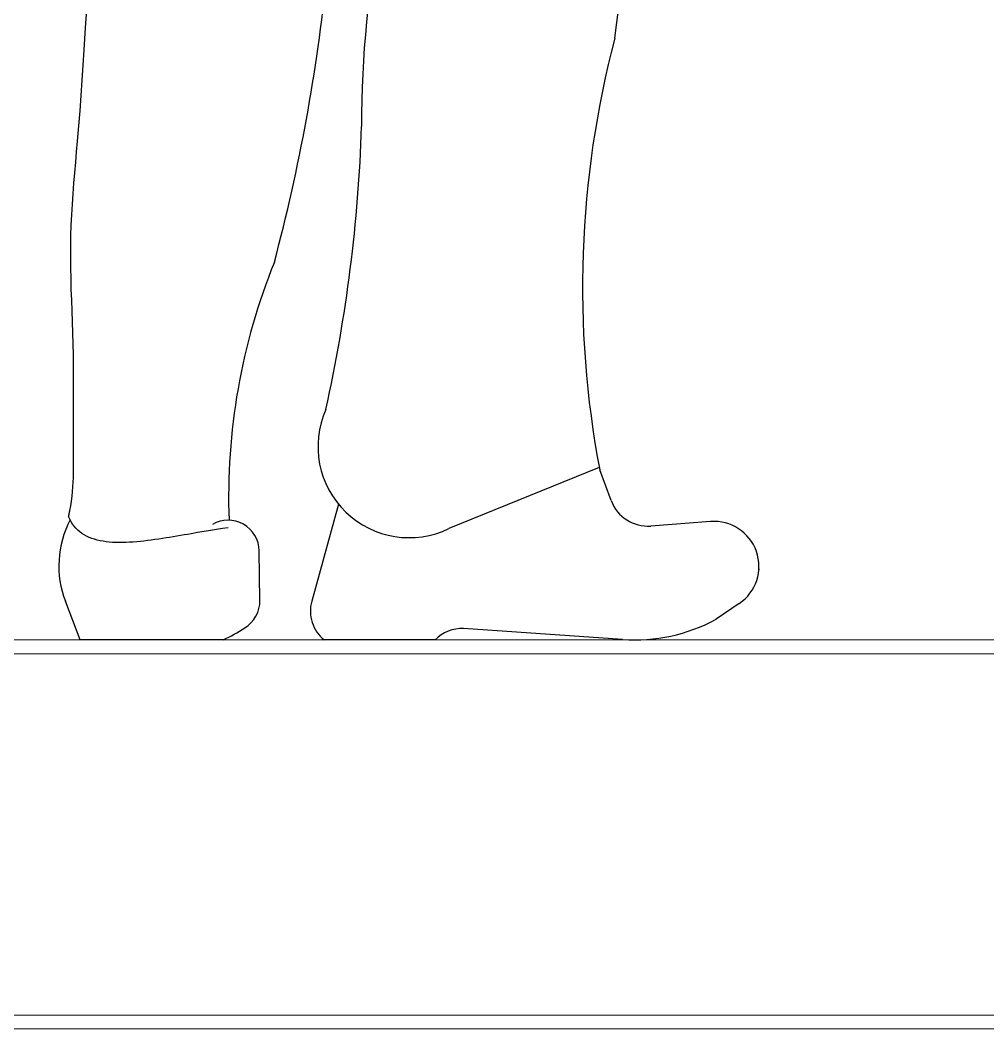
# Model space of a CAD drawing. Header units: metres. Extents: x 0 to 63075, y 0 to 44550.
# Drawn here: x 34975 to 35616, y 34196 to 34865 of the extents above; entities that cross this region are included whole.
import ezdxf

# ---------------------------------------------------------------- set-up
doc = ezdxf.new("R2010")
doc.units = ezdxf.units.M
doc.header["$LTSCALE"] = 75
doc.layers.add('AM_1', color=7, linetype='Continuous', lineweight=25)
doc.layers.add('SDM', color=7, linetype='Continuous')
doc.layers.add('SL1', color=8, linetype='Continuous')

# ---------------------------------------------------------------- blocks, each defined once
blk = doc.blocks.new('A$Cf33ee68d')
at = {"layer": 'SL1', "lineweight": 0}
for p, q in [((11947.03, 6250.89), (11255.53, 6250.89)), ((11947.03, 6241.79), (11255.53, 6241.79)), ((11947.03, 6001.99), (11255.53, 6001.99)), ((11947.03, 5992.89), (11255.53, 5992.89))]:
    blk.add_line(p, q, dxfattribs=at)
blk = doc.blocks.new('m1900KC2')
at = {"layer": 'SDM'}
for points in [[(-52.05, -1025.15), (-52, -1024.93), (-51.95, -1024.71), (-51.91, -1024.49), (-51.86, -1024.27), (-51.81, -1024.05), (-51.77, -1023.84), (-51.72, -1023.62), (-51.68, -1023.4), (-51.63, -1023.18), (-51.59, -1022.96), (-51.55, -1022.74), (-51.5, -1022.52), (-51.46, -1022.3), (-51.42, -1022.08), (-51.37, -1021.87), (-51.33, -1021.65), (-51.29, -1021.43), (-51.25, -1021.21), (-51.2, -1020.99), (-50.59, -1017.58), (-50.06, -1014.2), (-49.62, -1010.84), (-49.27, -1007.51), (-48.99, -1004.2), (-48.78, -1000.91), (-48.64, -997.63), (-48.54, -994.37), (-48.49, -991.11), (-48.49, -991.11), (-48.48, -980.61), (-48.55, -970.02), (-48.58, -959.3), (-48.55, -948.46), (-48.5, -937.55), (-48.49, -926.6), (-48.49, -926.6), (-48.54, -918.76), (-48.64, -910.95), (-48.81, -903.17), (-49.04, -895.42), (-49.3, -887.7), (-49.59, -880.02), (-49.87, -872.36), (-50.14, -864.72), (-50.35, -857.1), (-50.5, -849.48), (-50.56, -841.86), (-50.53, -834.24), (-50.38, -826.88), (-50.14, -819.51), (-49.8, -812.13), (-49.37, -804.73), (-48.87, -797.32), (-48.3, -789.91), (-47.7, -782.48), (-47.06, -775.06), (-46.41, -767.63), (-45.77, -760.21), (-45.77, -760.21), (-44.86, -749.43), (-44, -738.67), (-43.2, -727.91), (-42.44, -717.17), (-41.72, -706.43), (-41.02, -695.7), (-41.02, -695.7), (-40.03, -680.12), (-39.05, -664.52)], [(322.33, -990.43), (216.31, -1033.58)], [(330.76, -1013.92), (322.66, -992.21)], [(138.44, -1016.49), (119.45, -1084.87)], [(60.52, -1033.06), (56.46, -1033.66), (52.28, -1034.3), (47.97, -1034.99), (43.55, -1035.72), (39.01, -1036.49), (34.36, -1037.29), (34.36, -1037.29), (31.9, -1037.72), (29.41, -1038.15), (26.9, -1038.58), (24.37, -1039.01), (21.82, -1039.44), (19.25, -1039.87), (16.68, -1040.28), (14.09, -1040.69), (11.5, -1041.08), (8.9, -1041.46), (6.31, -1041.81), (3.72, -1042.15), (1.14, -1042.45), (-1.42, -1042.72), (-3.97, -1042.96), (-6.51, -1043.17), (-9.01, -1043.32), (-11.49, -1043.44), (-13.94, -1043.5), (-16.35, -1043.51), (-18.72, -1043.47), (-21.05, -1043.36), (-23.33, -1043.19), (-25.55, -1042.95), (-27.72, -1042.63), (-29.84, -1042.24), (-31.88, -1041.77), (-33.86, -1041.22), (-35.77, -1040.58), (-37.6, -1039.85), (-39.36, -1039.03), (-41.03, -1038.12), (-42.62, -1037.1), (-44.13, -1035.98), (-45.54, -1034.76), (-46.87, -1033.44), (-48.1, -1032), (-49.23, -1030.46), (-50.27, -1028.8), (-51.21, -1027.03), (-52.05, -1025.15)], [(400.91, -1028.64), (358.73, -1031.82)], [(82.93, -1084.39), (82.45, -1049.37)], [(434.97, -1062.17), (434.92, -1062.75)], [(-43.95, -1112.26), (-54.35, -1084.93)], [(421.15, -1086.5), (404.77, -1097.65)], [(338.86, -1111.98), (226.66, -1104.28)], [(56.99, -1112.26), (-43.95, -1112.26)], [(206.6, -1112.26), (128.36, -1112.26)]]:
    blk.add_lwpolyline(points, dxfattribs=at)
for centre, radius, start, end in [((-3028.31, -257.76), 3389.05, 352.71697, 4.76677), ((894.45, -747.47), 739.76, 168.72453, 180.17687), ((-1156.79, -512.55), 1293.53, 345.07999, 354.24191), ((1000.35, -863.47), 689.8, 165.21079, 190.75595), ((-932.33, -713.84), 1087.63, 347.47612, 358.1078), ((502.49, -1011.36), 441.65, 157.95521, 182.12647), ((188.2, -975.75), 64.3, 156.08818, 295.92636), ((356.65, -1004.27), 27.63, 200.44163, 274.31409), ((11.35, -1059.94), 70.29, 152.48712, 200.83023), ((60.52, -1049.67), 21.93, 0.77852, 120.13477), ((403.29, -1060.28), 31.73, 304.2534, 94.31409), ((60.62, -1084.69), 22.3, 301.68334, 0.77852), ((144.57, -1091.85), 26.07, 164.48132, 231.54698), ((347.14, -991.32), 120.95, 266.07148, 298.45635), ((3.45, -998.68), 125.57, 295.23823, 303.27046), ((224.95, -1129.17), 24.95, 86.07148, 137.35325)]:
    blk.add_arc(centre, radius, start, end, dxfattribs=at)

msp = doc.modelspace()

# ---------------------------------------------------------------- block references
at = {"layer": 'AM_1', "extrusion": (0, 0, -1), "xscale": -0.939963359523275, "yscale": 0.939963359523275, "zscale": -0.939963359523275}
msp.add_blockref('m1900KC2', (-35055.55, 35499.75), dxfattribs=at)
at = {"layer": 'SDM'}
msp.add_blockref('A$Cf33ee68d', (23682.93, 28203.37), dxfattribs=at)

doc.saveas('drawing.dxf')
